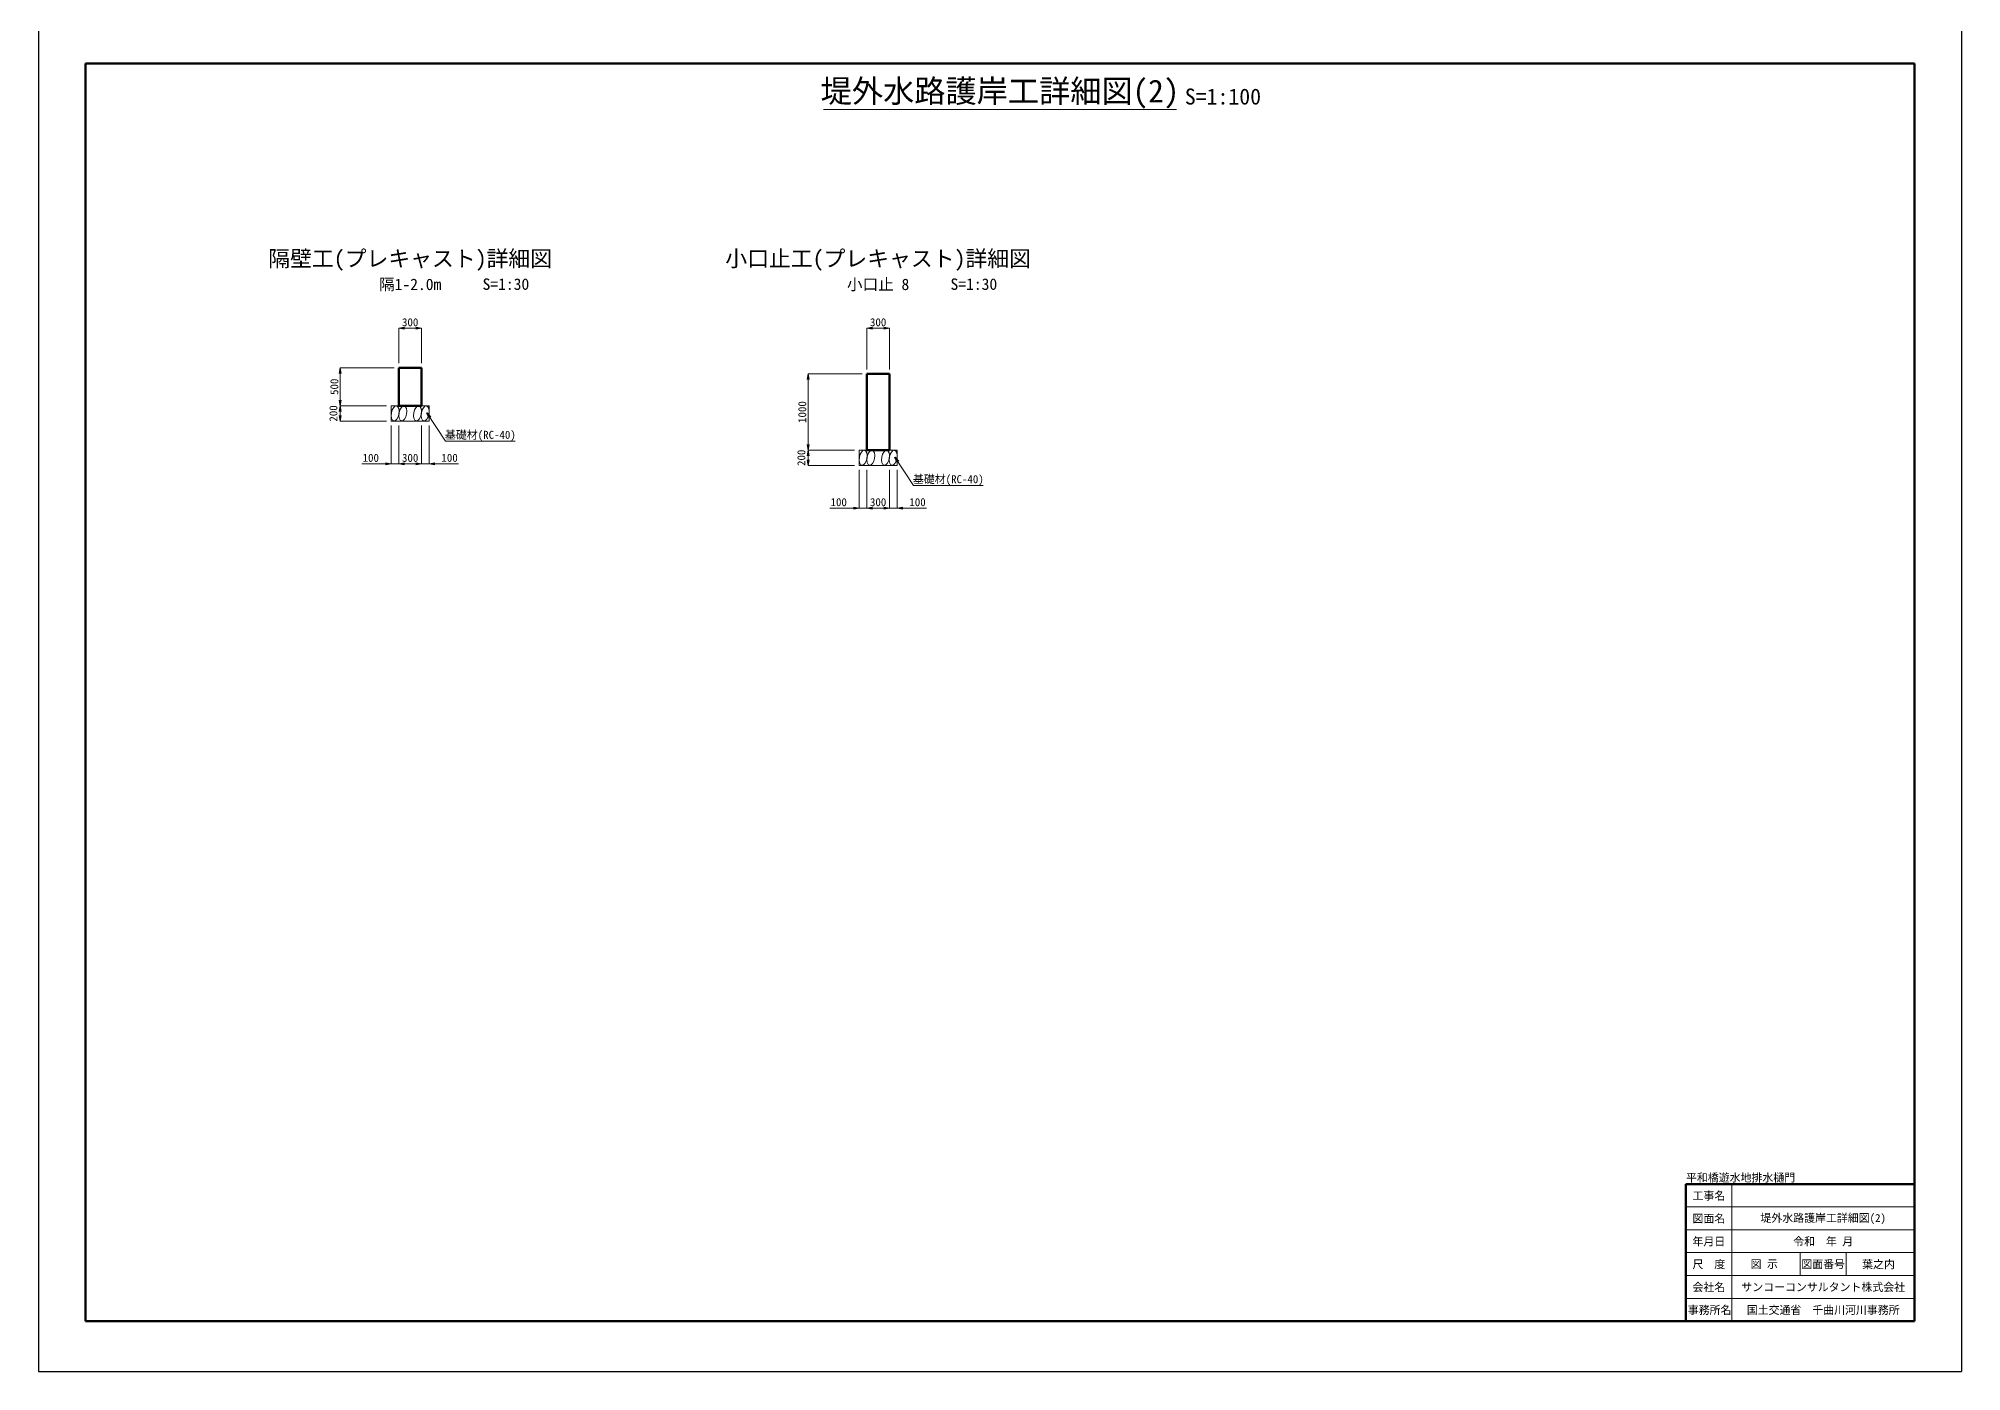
# Model space of a CAD drawing. Header units: millimetres. Extents: x 468560 to 900835, y -713847 to -431684.
# Drawn here: x 492653 to 576753, y -599449 to -541149 of the extents above; entities that cross this region are included whole.
import ezdxf
from ezdxf.enums import TextEntityAlignment as Align

# ---------------------------------------------------------------- set-up
doc = ezdxf.new("R2010")
doc.units = ezdxf.units.MM
doc.header["$LTSCALE"] = 100
doc.header["$PDSIZE"] = 300
doc.layers.get('Defpoints').update_dxf_attribs({"color": 153})
for name, color, linetype, lineweight in [('D-BYP-STR7', 2, 'Continuous', 13), ('D-STR', 1, 'Continuous', 50), ('D-STR-DIM', 7, 'Continuous', 13), ('D-STR-HTXT', 7, 'Continuous', 13), ('D-STR-TXT', 7, 'Continuous', 13), ('D-TTL', 2, 'Continuous', 140), ('D-TTL-FRAM', 2, 'Continuous', 50), ('D-TTL-LINE', 7, 'Continuous', 13), ('D-TTL-TXT', 7, 'Continuous', 13)]:
    doc.layers.add(name, color=color, linetype=linetype, lineweight=lineweight)
doc.styles.add('MS ゴシック', font='MS Gothic.ttf')
doc.styles.add('ＭＳ ゴシック', font='MS Gothic.ttf')
doc.dimstyles.new('DIM-100-F', dxfattribs={"dimscale": 100, "dimtxt": 3.5, "dimasz": 2.5, "dimexe": 0, "dimexo": 2, "dimgap": 0.8, "dimtad": 1, "dimdec": 0, "dimzin": 0, "dimdsep": 46, "dimtxsty": 'MS ゴシック', "dimblk": 'OPEN', "dimcen": 0.1, "dimclrd": 256, "dimclre": 256, "dimclrt": 256, "dimaunit": 1, "dimadec": 4, "dimazin": 0, "dimtfac": 1, "dimtdec": 0, "dimtmove": 2, "dimatfit": 3, "dimldrblk": 'OPEN', "dimfxl": 1, "dimtolj": 1, "dimtzin": 0, "dimlwd": -1, "dimlwe": -1, "dimarcsym": 2})

# ---------------------------------------------------------------- blocks, each defined once
blk = doc.blocks.new('_Open')
at = {"color": 0, "linetype": 'ByBlock', "lineweight": -2}
for p, q in [((-1, 0.17), (0, 0)), ((-1, -0.17), (0, 0)), ((0, 0), (-1, 0))]:
    blk.add_line(p, q, dxfattribs=at)
blk = doc.blocks.new('*D34')
at = {"layer": 'D-STR-DIM', "transparency": 16777216}
for p, q in [((508409, -555349), (508409, -553821)), ((508659, -553821), (509159, -553821)), ((509409, -555349), (509409, -553821))]:
    blk.add_line(p, q, dxfattribs=at)
at = {"layer": 'Defpoints', "color": 0, "transparency": 16777216}
for p in [(509409, -553821), (508409, -555549), (509409, -555549)]:
    blk.add_point(p, dxfattribs=at)
at = {"layer": 'D-STR-DIM', "transparency": 16777216, "xscale": 250, "yscale": 250, "zscale": 250, "rotation": 180}
blk.add_blockref('_Open', (508409, -553821), dxfattribs=at)
at = {"layer": 'D-STR-DIM', "transparency": 16777216, "xscale": 250, "yscale": 250, "zscale": 250}
blk.add_blockref('_Open', (509409, -553821), dxfattribs=at)
at = {"layer": 'D-STR-DIM', "transparency": 16777216, "insert": (508909, -553741), "char_height": 350, "attachment_point": 8, "line_spacing_factor": 1.002718, "style": 'MS ゴシック'}
blk.add_mtext('\\A1;300', dxfattribs=at)
blk = doc.blocks.new('*D35')
at = {"layer": 'D-STR-DIM', "transparency": 16777216}
for p, q in [((508076, -558082), (508076, -559750)), ((508409, -558082), (508409, -559750)), ((507826, -559750), (506796, -559750)), ((508409, -559750), (508076, -559750)), ((508659, -559750), (508909, -559750))]:
    blk.add_line(p, q, dxfattribs=at)
at = {"layer": 'Defpoints', "color": 0, "transparency": 16777216}
for p in [(508076, -557882), (508409, -557882), (508409, -559750)]:
    blk.add_point(p, dxfattribs=at)
at = {"layer": 'D-STR-DIM', "transparency": 16777216, "xscale": 250, "yscale": 250, "zscale": 250}
blk.add_blockref('_Open', (508076, -559750), dxfattribs=at)
at = {"layer": 'D-STR-DIM', "transparency": 16777216, "xscale": 250, "yscale": 250, "zscale": 250, "rotation": 180}
blk.add_blockref('_Open', (508409, -559750), dxfattribs=at)
at = {"layer": 'D-STR-DIM', "transparency": 16777216, "insert": (507186, -559670), "char_height": 350, "attachment_point": 8, "line_spacing_factor": 1.002718, "style": 'MS ゴシック'}
blk.add_mtext('\\A1;100', dxfattribs=at)
blk = doc.blocks.new('*D36')
at = {"layer": 'D-STR-DIM', "transparency": 16777216}
for p, q in [((507876, -557216), (505851, -557216)), ((505851, -557632), (505851, -557466)), ((507876, -557882), (505851, -557882))]:
    blk.add_line(p, q, dxfattribs=at)
at = {"layer": 'Defpoints', "color": 0, "transparency": 16777216}
for p in [(505851, -557216), (508076, -557216), (508076, -557882)]:
    blk.add_point(p, dxfattribs=at)
at = {"layer": 'D-STR-DIM', "transparency": 16777216, "xscale": 250, "yscale": 250, "zscale": 250}
for p, rotation in [((505851, -557216), 90), ((505851, -557882), 270)]:
    blk.add_blockref('_Open', p, dxfattribs=dict(at, rotation=rotation))
at = {"layer": 'D-STR-DIM', "transparency": 16777216, "insert": (505731, -557549), "char_height": 350, "attachment_point": 8, "rotation": 90, "line_spacing_factor": 1.002718, "style": 'MS ゴシック'}
blk.add_mtext('\\A1;200', dxfattribs=at)
blk = doc.blocks.new('*D37')
at = {"layer": 'D-STR-DIM', "transparency": 16777216}
for p, q in [((508209, -555549), (505851, -555549)), ((505851, -556966), (505851, -555799)), ((507876, -557216), (505851, -557216))]:
    blk.add_line(p, q, dxfattribs=at)
at = {"layer": 'Defpoints', "color": 0, "transparency": 16777216}
for p in [(505851, -555549), (508409, -555549), (508076, -557216)]:
    blk.add_point(p, dxfattribs=at)
at = {"layer": 'D-STR-DIM', "transparency": 16777216, "xscale": 250, "yscale": 250, "zscale": 250}
for p, rotation in [((505851, -555549), 90), ((505851, -557216), 270)]:
    blk.add_blockref('_Open', p, dxfattribs=dict(at, rotation=rotation))
at = {"layer": 'D-STR-DIM', "transparency": 16777216, "insert": (505771, -556382), "char_height": 350, "attachment_point": 8, "rotation": 90, "line_spacing_factor": 1.002718, "style": 'MS ゴシック'}
blk.add_mtext('\\A1;500', dxfattribs=at)
blk = doc.blocks.new('*D38')
at = {"layer": 'D-STR-DIM', "transparency": 16777216}
for p, q in [((509409, -558082), (509409, -559750)), ((509743, -558082), (509743, -559750)), ((509159, -559750), (508909, -559750)), ((509409, -559750), (509743, -559750)), ((509993, -559750), (511023, -559750))]:
    blk.add_line(p, q, dxfattribs=at)
at = {"layer": 'Defpoints', "color": 0, "transparency": 16777216}
for p in [(509409, -557882), (509743, -557882), (509743, -559750)]:
    blk.add_point(p, dxfattribs=at)
at = {"layer": 'D-STR-DIM', "transparency": 16777216, "xscale": 250, "yscale": 250, "zscale": 250}
blk.add_blockref('_Open', (509409, -559750), dxfattribs=at)
at = {"layer": 'D-STR-DIM', "transparency": 16777216, "xscale": 250, "yscale": 250, "zscale": 250, "rotation": 180}
blk.add_blockref('_Open', (509743, -559750), dxfattribs=at)
at = {"layer": 'D-STR-DIM', "transparency": 16777216, "insert": (510633, -559670), "char_height": 350, "attachment_point": 8, "line_spacing_factor": 1.002718, "style": 'MS ゴシック'}
blk.add_mtext('\\A1;100', dxfattribs=at)
blk = doc.blocks.new('*D39')
at = {"layer": 'D-STR-DIM', "transparency": 16777216}
for p, q in [((508409, -558082), (508409, -559750)), ((509409, -558082), (509409, -559750)), ((508659, -559750), (509159, -559750))]:
    blk.add_line(p, q, dxfattribs=at)
at = {"layer": 'Defpoints', "color": 0, "transparency": 16777216}
for p in [(508409, -557882), (509409, -557882), (509409, -559750)]:
    blk.add_point(p, dxfattribs=at)
at = {"layer": 'D-STR-DIM', "transparency": 16777216, "xscale": 250, "yscale": 250, "zscale": 250, "rotation": 180}
blk.add_blockref('_Open', (508409, -559750), dxfattribs=at)
at = {"layer": 'D-STR-DIM', "transparency": 16777216, "xscale": 250, "yscale": 250, "zscale": 250}
blk.add_blockref('_Open', (509409, -559750), dxfattribs=at)
at = {"layer": 'D-STR-DIM', "transparency": 16777216, "insert": (508909, -559670), "char_height": 350, "attachment_point": 8, "line_spacing_factor": 1.002718, "style": 'MS ゴシック'}
blk.add_mtext('\\A1;300', dxfattribs=at)
blk = doc.blocks.new('*D40')
at = {"layer": 'D-STR-DIM', "transparency": 16777216}
for p, q in [((528874, -555621), (528874, -553821)), ((529124, -553821), (529624, -553821)), ((529874, -555621), (529874, -553821))]:
    blk.add_line(p, q, dxfattribs=at)
at = {"layer": 'Defpoints', "color": 0, "transparency": 16777216}
for p in [(529874, -553821), (528874, -555821), (529874, -555821)]:
    blk.add_point(p, dxfattribs=at)
at = {"layer": 'D-STR-DIM', "transparency": 16777216, "xscale": 250, "yscale": 250, "zscale": 250, "rotation": 180}
blk.add_blockref('_Open', (528874, -553821), dxfattribs=at)
at = {"layer": 'D-STR-DIM', "transparency": 16777216, "xscale": 250, "yscale": 250, "zscale": 250}
blk.add_blockref('_Open', (529874, -553821), dxfattribs=at)
at = {"layer": 'D-STR-DIM', "transparency": 16777216, "insert": (529374, -553741), "char_height": 350, "attachment_point": 8, "line_spacing_factor": 1.002718, "style": 'MS ゴシック'}
blk.add_mtext('\\A1;300', dxfattribs=at)
blk = doc.blocks.new('*D41')
at = {"layer": 'D-STR-DIM', "transparency": 16777216}
for p, q in [((528540, -560021), (528540, -561689)), ((528874, -560021), (528874, -561689)), ((528290, -561689), (527260, -561689)), ((528874, -561689), (528540, -561689)), ((529124, -561689), (529374, -561689))]:
    blk.add_line(p, q, dxfattribs=at)
at = {"layer": 'Defpoints', "color": 0, "transparency": 16777216}
for p in [(528540, -559821), (528874, -559821), (528874, -561689)]:
    blk.add_point(p, dxfattribs=at)
at = {"layer": 'D-STR-DIM', "transparency": 16777216, "xscale": 250, "yscale": 250, "zscale": 250}
blk.add_blockref('_Open', (528540, -561689), dxfattribs=at)
at = {"layer": 'D-STR-DIM', "transparency": 16777216, "xscale": 250, "yscale": 250, "zscale": 250, "rotation": 180}
blk.add_blockref('_Open', (528874, -561689), dxfattribs=at)
at = {"layer": 'D-STR-DIM', "transparency": 16777216, "insert": (527650, -561609), "char_height": 350, "attachment_point": 8, "line_spacing_factor": 1.002718, "style": 'MS ゴシック'}
blk.add_mtext('\\A1;100', dxfattribs=at)
blk = doc.blocks.new('*D42')
at = {"layer": 'D-STR-DIM', "transparency": 16777216}
for p, q in [((528340, -559155), (526315, -559155)), ((526315, -559571), (526315, -559405)), ((528340, -559821), (526315, -559821))]:
    blk.add_line(p, q, dxfattribs=at)
at = {"layer": 'Defpoints', "color": 0, "transparency": 16777216}
for p in [(526315, -559155), (528540, -559155), (528540, -559821)]:
    blk.add_point(p, dxfattribs=at)
at = {"layer": 'D-STR-DIM', "transparency": 16777216, "xscale": 250, "yscale": 250, "zscale": 250}
for p, rotation in [((526315, -559155), 90), ((526315, -559821), 270)]:
    blk.add_blockref('_Open', p, dxfattribs=dict(at, rotation=rotation))
at = {"layer": 'D-STR-DIM', "transparency": 16777216, "insert": (526195, -559488), "char_height": 350, "attachment_point": 8, "rotation": 90, "line_spacing_factor": 1.002718, "style": 'MS ゴシック'}
blk.add_mtext('\\A1;200', dxfattribs=at)
blk = doc.blocks.new('*D43')
at = {"layer": 'D-STR-DIM', "transparency": 16777216}
for p, q in [((528674, -555821), (526315, -555821)), ((526315, -558905), (526315, -556071)), ((528340, -559155), (526315, -559155))]:
    blk.add_line(p, q, dxfattribs=at)
at = {"layer": 'Defpoints', "color": 0, "transparency": 16777216}
for p in [(526315, -555821), (528874, -555821), (528540, -559155)]:
    blk.add_point(p, dxfattribs=at)
at = {"layer": 'D-STR-DIM', "transparency": 16777216, "xscale": 250, "yscale": 250, "zscale": 250}
for p, rotation in [((526315, -555821), 90), ((526315, -559155), 270)]:
    blk.add_blockref('_Open', p, dxfattribs=dict(at, rotation=rotation))
at = {"layer": 'D-STR-DIM', "transparency": 16777216, "insert": (526235, -557488), "char_height": 350, "attachment_point": 8, "rotation": 90, "line_spacing_factor": 1.002718, "style": 'MS ゴシック'}
blk.add_mtext('\\A1;1000', dxfattribs=at)
blk = doc.blocks.new('*D44')
at = {"layer": 'D-STR-DIM', "transparency": 16777216}
for p, q in [((529874, -560021), (529874, -561689)), ((530207, -560021), (530207, -561689)), ((529624, -561689), (529374, -561689)), ((529874, -561689), (530207, -561689)), ((530457, -561689), (531487, -561689))]:
    blk.add_line(p, q, dxfattribs=at)
at = {"layer": 'Defpoints', "color": 0, "transparency": 16777216}
for p in [(529874, -559821), (530207, -559821), (530207, -561689)]:
    blk.add_point(p, dxfattribs=at)
at = {"layer": 'D-STR-DIM', "transparency": 16777216, "xscale": 250, "yscale": 250, "zscale": 250}
blk.add_blockref('_Open', (529874, -561689), dxfattribs=at)
at = {"layer": 'D-STR-DIM', "transparency": 16777216, "xscale": 250, "yscale": 250, "zscale": 250, "rotation": 180}
blk.add_blockref('_Open', (530207, -561689), dxfattribs=at)
at = {"layer": 'D-STR-DIM', "transparency": 16777216, "insert": (531097, -561609), "char_height": 350, "attachment_point": 8, "line_spacing_factor": 1.002718, "style": 'MS ゴシック'}
blk.add_mtext('\\A1;100', dxfattribs=at)
blk = doc.blocks.new('*D45')
at = {"layer": 'D-STR-DIM', "transparency": 16777216}
for p, q in [((528874, -560021), (528874, -561689)), ((529874, -560021), (529874, -561689)), ((529124, -561689), (529624, -561689))]:
    blk.add_line(p, q, dxfattribs=at)
at = {"layer": 'Defpoints', "color": 0, "transparency": 16777216}
for p in [(528874, -559821), (529874, -559821), (529874, -561689)]:
    blk.add_point(p, dxfattribs=at)
at = {"layer": 'D-STR-DIM', "transparency": 16777216, "xscale": 250, "yscale": 250, "zscale": 250, "rotation": 180}
blk.add_blockref('_Open', (528874, -561689), dxfattribs=at)
at = {"layer": 'D-STR-DIM', "transparency": 16777216, "xscale": 250, "yscale": 250, "zscale": 250}
blk.add_blockref('_Open', (529874, -561689), dxfattribs=at)
at = {"layer": 'D-STR-DIM', "transparency": 16777216, "insert": (529374, -561609), "char_height": 350, "attachment_point": 8, "line_spacing_factor": 1.002718, "style": 'MS ゴシック'}
blk.add_mtext('\\A1;300', dxfattribs=at)

msp = doc.modelspace()

# ---------------------------------------------------------------- linework, layer by layer
at = {"layer": 'D-BYP-STR7'}
for p, q in [((509742.65, -557215.74), (508075.98, -557215.74)), ((508075.98, -557215.74), (508075.98, -557882.41)), ((509742.65, -557215.74), (509742.65, -557882.41)), ((508075.98, -557882.41), (509742.65, -557882.41)), ((530207.15, -559154.69), (528540.48, -559154.69)), ((528540.48, -559154.69), (528540.48, -559821.35)), ((530207.15, -559154.69), (530207.15, -559821.35)), ((528540.48, -559821.35), (530207.15, -559821.35))]:
    msp.add_line(p, q, dxfattribs=at)
for centre in [(508252.02, -557549.08), (508589.19, -557549.08), (509229.44, -557549.08), (509566.6, -557549.08), (528716.52, -559488.02), (529053.69, -559488.02), (529693.94, -559488.02), (530031.1, -559488.02)]:
    msp.add_ellipse(centre, major_axis=(57.88, 328.27), ratio=0.5, dxfattribs=at)
at = {"layer": 'D-STR'}
for p, q in [((508409.31, -555549.08), (509409.31, -555549.08)), ((508409.31, -555549.08), (508409.31, -557215.74)), ((509409.31, -555549.08), (509409.31, -557215.74)), ((528873.81, -555821.35), (529873.81, -555821.35)), ((528873.81, -555821.35), (528873.81, -559154.69)), ((529873.81, -555821.35), (529873.81, -559154.69)), ((508409.31, -557215.74), (509409.31, -557215.74)), ((528873.81, -559154.69), (529873.81, -559154.69))]:
    msp.add_line(p, q, dxfattribs=at)
at = {"layer": 'D-STR-HTXT'}
for p, q in [((510456.92, -558763.86), (513501.33, -558763.86)), ((530921.43, -560702.8), (533965.83, -560702.8))]:
    msp.add_line(p, q, dxfattribs=at)
at = {"layer": 'D-TTL'}
for p, q in [((494703.5, -542249.14), (574703.5, -542249.14)), ((494703.5, -542249.14), (494703.5, -597249.14)), ((574703.5, -542249.14), (574703.5, -597249.14)), ((494703.5, -597249.14), (574703.5, -597249.14))]:
    msp.add_line(p, q, dxfattribs=at)
at = {"layer": 'D-TTL-FRAM'}
for p, q in [((564703.5, -597249.14), (564703.5, -591249.14)), ((564703.5, -591249.14), (574703.5, -591249.14))]:
    msp.add_line(p, q, dxfattribs=at)
at = {"layer": 'D-TTL-LINE'}
for p, q in [((526983.87, -544249.14), (542423.13, -544249.14)), ((566703.5, -597249.14), (566703.5, -591249.14)), ((564703.5, -592249.14), (574703.5, -592249.14)), ((564703.5, -593249.14), (574703.5, -593249.14)), ((564703.5, -594249.14), (574703.5, -594249.14)), ((569703.5, -595249.14), (569703.5, -594249.14)), ((571703.5, -595249.14), (571703.5, -594249.14)), ((564703.5, -595249.14), (574703.5, -595249.14)), ((564703.5, -596249.14), (574703.5, -596249.14))]:
    msp.add_line(p, q, dxfattribs=at)
at = {"layer": 'Defpoints', "color": 1}
for p, q in [((492653.5, -540049.14), (492653.5, -599449.14)), ((576753.5, -540049.14), (576753.5, -599449.14)), ((492653.5, -599449.14), (576753.5, -599449.14))]:
    msp.add_line(p, q, dxfattribs=at)

# ---------------------------------------------------------------- texts
at = {"layer": 'D-STR-TXT', "style": 'ＭＳ ゴシック'}
for s, height, p in [('隔壁工(プレキャスト)詳細図', 700, (508909.31, -551333.32)), ('小口止工(プレキャスト)詳細図', 700, (529373.81, -551333.32)), ('隔1-2.0m', 500, (508909.31, -552303.08)), ('小口止 8', 500, (529373.81, -552303.08)), ('基礎材(RC-40)', 350, (511979.13, -558763.86)), ('基礎材(RC-40)', 350, (532443.63, -560702.8))]:
    msp.add_text(s, height=height, dxfattribs=at).set_placement(p, align=Align.BOTTOM_CENTER)
for p in [(512075.27, -552293.43), (532539.78, -552293.43)]:
    msp.add_text('S=1:30', height=500, dxfattribs=at).set_placement(p, align=Align.BOTTOM_LEFT)
at = {"layer": 'D-TTL-TXT', "style": 'MS ゴシック'}
for s, height, p in [('堤外水路護岸工詳細図(2)', 1000, (534703.5, -544249.14)), ('S=1:100', 700, (544453.34, -544249.14))]:
    msp.add_text(s, height=height, dxfattribs=at).set_placement(p, align=Align.BOTTOM_CENTER)
msp.add_text('平和橋遊水地排水樋門', height=350, dxfattribs=at).set_placement((564703.5, -591249.14), align=Align.BOTTOM_LEFT)
for s, p in [('工事名', (565703.5, -591749.14)), ('図面名', (565703.5, -592749.14)), ('堤外水路護岸工詳細図(2)', (570703.5, -592749.14)), ('年月日', (565703.5, -593749.14)), ('令和  年 月', (570703.5, -593749.14)), ('尺\u3000度', (565703.5, -594749.14)), ('図 示', (568123.3, -594749.14)), ('図面番号', (570703.5, -594749.14)), ('葉之内', (573123.3, -594749.14)), ('会社名', (565703.5, -595749.14)), ('サンコーコンサルタント株式会社', (570703.5, -595749.14)), ('事務所名', (565735.62, -596749.14)), ('国土交通省\u3000千曲川河川事務所', (570703.5, -596749.14))]:
    msp.add_text(s, height=350, dxfattribs=at).set_placement(p, align=Align.MIDDLE)

# ---------------------------------------------------------------- dimensions: what is measured, and where the dimension line sits
at = {"layer": 'D-STR-DIM'}
for p1, p2, distance, override, picture, middle in [((508409.31, -555549.08), (509409.31, -555549.08), 1727.72, {"dimlfac": 0.3}, '*D34', (508909.31, -553566.35)), ((528873.81, -555821.35), (529873.81, -555821.35), 2000, {"dimlfac": 0.3}, '*D40', (529373.81, -553566.35)), ((508075.98, -557882.41), (508075.98, -557215.74), 2225, {"dimlfac": 0.3}, '*D36', (505555.98, -557549.08)), ((508409.31, -557882.41), (509409.31, -557882.41), -1867.21, {"dimlfac": 0.3}, '*D39', (508909.31, -559494.62)), ((509409.31, -557882.41), (509742.65, -557882.41), -1867.21, {"dimlfac": 0.3, "dimtmove": 0}, '*D38', (510632.67, -559494.62)), ((528540.48, -559821.35), (528540.48, -559154.69), 2225, {"dimlfac": 0.3}, '*D42', (526020.48, -559488.02)), ((528873.81, -559821.35), (529873.81, -559821.35), -1867.21, {"dimlfac": 0.3}, '*D45', (529373.81, -561433.56)), ((529873.81, -559821.35), (530207.15, -559821.35), -1867.21, {"dimlfac": 0.3, "dimtmove": 0}, '*D44', (531097.17, -561433.56))]:
    dim = msp.add_aligned_dim(p1=p1, p2=p2, distance=distance, dimstyle='DIM-100-F', override=override, dxfattribs=at)
    dim.commit()
    dim.dimension.update_dxf_attribs({"geometry": picture, "text_midpoint": middle})
for base, p1, p2, picture, middle in [((505850.98, -555549.08), (508075.98, -557215.74), (508409.31, -555549.08), '*D37', (505595.98, -556382.41)), ((526315.48, -555821.35), (528540.48, -559154.69), (528873.81, -555821.35), '*D43', (526060.48, -557488.02))]:
    dim = msp.add_linear_dim(base=base, p1=p1, p2=p2, angle=90, dimstyle='DIM-100-F', override={"dimlfac": 0.3}, dxfattribs=at)
    dim.commit()
    dim.dimension.update_dxf_attribs({"geometry": picture, "text_midpoint": middle})
for base, p1, p2, picture, middle in [((508409.31, -559749.62), (508075.98, -557882.41), (508409.31, -557882.41), '*D35', (507185.95, -559749.62)), ((528873.81, -561688.56), (528540.48, -559821.35), (528873.81, -559821.35), '*D41', (527650.46, -561688.56))]:
    dim = msp.add_linear_dim(base=base, p1=p1, p2=p2, angle=0, dimstyle='DIM-100-F', override={"dimlfac": 0.3, "dimtmove": 0}, dxfattribs=at)
    dim.commit()
    dim.dimension.update_dxf_attribs({"geometry": picture, "text_midpoint": middle, "dimtype": 161})

# ---------------------------------------------------------------- leaders
at = {"layer": 'D-STR-HTXT'}
for points in [[(509637.04, -557515.92), (510456.92, -558763.86)], [(530101.55, -559454.86), (530921.43, -560702.8)]]:
    msp.add_leader(points, dimstyle='DIM-100-F', dxfattribs=at)

doc.saveas('drawing.dxf')
